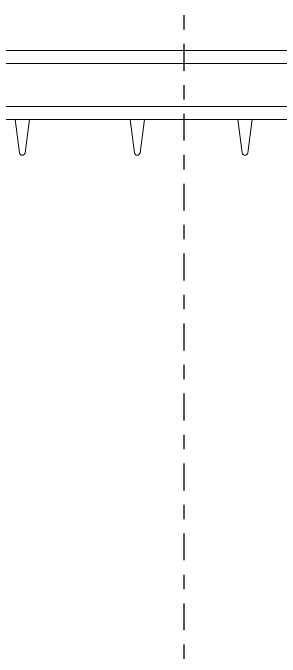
# Model space of a CAD drawing. Header units: inches. Extents: x -81.3 to 1.8, y 184.7 to 266.4.
# Drawn here: x -52.345 to -50.486, y 227.39 to 231.88 of the extents above; entities that cross this region are included whole.
import ezdxf

# ---------------------------------------------------------------- set-up
doc = ezdxf.new("R2010")
doc.units = ezdxf.units.IN
doc.header["$MEASUREMENT"] = 0
doc.linetypes.add('CENTER', pattern=[2, 1.25, -0.25, 0.25, -0.25])
doc.layers.add('DETAILS', color=7, linetype='Continuous', lineweight=13)
doc.layers.add('REBAR', color=2, linetype='CENTER', lineweight=30)

msp = doc.modelspace()

# ---------------------------------------------------------------- linework, layer by layer
at = {"layer": 'DETAILS', "color": 6, "lineweight": 20}
for p, q in [((-49.8804, 231.6178), (-53.8804, 231.6178)), ((-49.8804, 231.5278), (-53.8804, 231.5278)), ((-49.8804, 231.2278), (-53.8804, 231.2278)), ((-49.8804, 231.1378), (-53.8804, 231.1378)), ((-52.3, 230.9039), (-52.3304, 231.1378)), ((-52.2608, 230.9039), (-52.2304, 231.1378)), ((-51.5, 230.9039), (-51.5304, 231.1378)), ((-51.4608, 230.9039), (-51.4304, 231.1378)), ((-50.75, 230.9039), (-50.7804, 231.1378)), ((-50.7108, 230.9039), (-50.6804, 231.1378))]:
    msp.add_line(p, q, dxfattribs=at)
for centre in [(-52.2804, 230.9078), (-51.4804, 230.9078), (-50.7304, 230.9078)]:
    msp.add_arc(centre, 0.02, 191.3099, 348.6901, dxfattribs=at)
at = {"layer": 'REBAR', "ltscale": 0.15}
msp.add_line((-51.1526, 207.5894), (-51.1526, 261.0785), dxfattribs=at)

doc.saveas('drawing.dxf')
